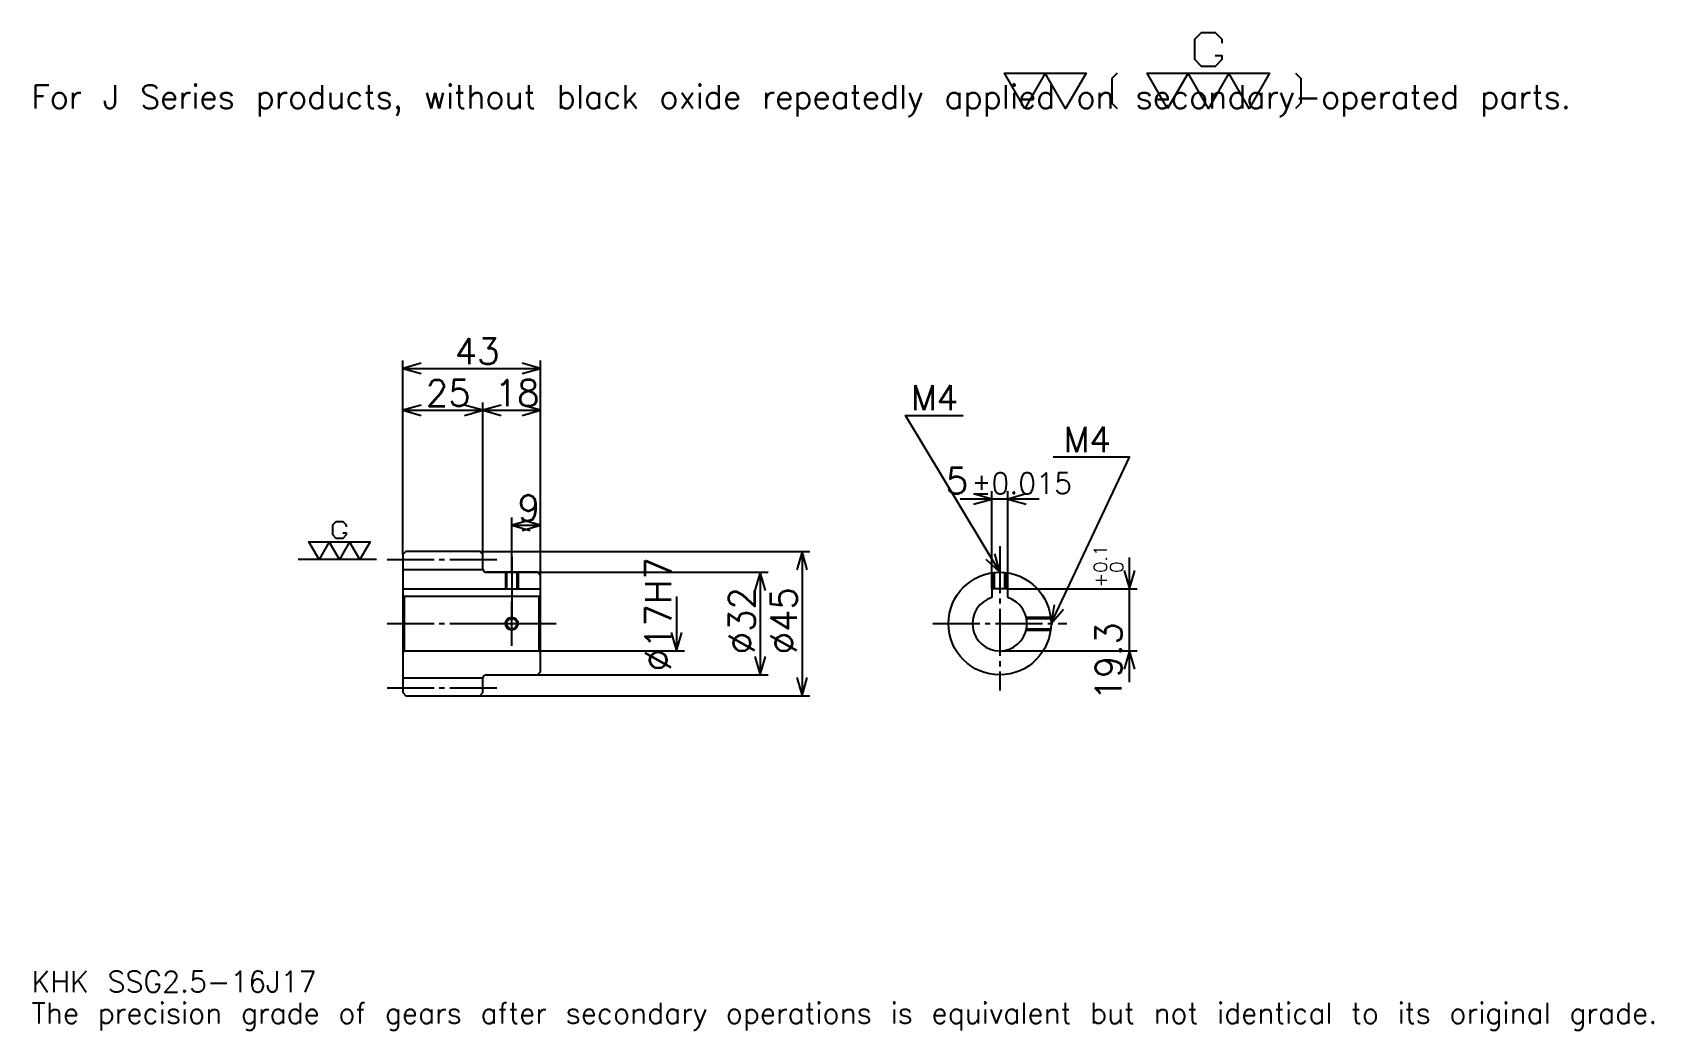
# Model space of a CAD drawing. Extents: x 17 to 522, y 6 to 317.
import ezdxf

# ---------------------------------------------------------------- set-up
doc = ezdxf.new("R2010")
doc.units = 0
doc.linetypes.add('DASHDOT', pattern=[19.565218, 14.673913, -1.630435, 1.630435, -1.630435])
doc.layers.get('0').update_dxf_attribs({"linetype": 'CONTINUOUS'})
doc.layers.add('DASHDOT', color=6, linetype='DASHDOT')
doc.styles.add('KANJI', font='TXT', dxfattribs={"bigfont": 'BIGFONT'})

msp = doc.modelspace()

# ---------------------------------------------------------------- linework, layer by layer
at = {"color": 5}
for p, q in [((132.065216, 155.380432), (132.065216, 214.891296)), ((132.065216, 212.445648), (175.065216, 212.445648)), ((175.065216, 155.380432), (175.065216, 214.891296)), ((132.065216, 199.402176), (157.065216, 199.402176)), ((157.065216, 155.380432), (157.065216, 201.847839)), ((157.065216, 199.402176), (175.065216, 199.402176)), ((315.739136, 143.680435), (315.739136, 174.152176)), ((320.739136, 143.680435), (320.739136, 174.152176)), ((330.521729, 171.706512), (305.956543, 171.706512)), ((166.065216, 155.380432), (166.065216, 165.978256)), ((166.065216, 163.532608), (175.065216, 163.532608)), ((132.065216, 154.380432), (132.065216, 155.380432)), ((156.065216, 155.380432), (175.065216, 155.380432)), ((157.065216, 154.380432), (157.065216, 155.380432)), ((166.065216, 148.880432), (166.065216, 155.380432)), ((166.065216, 148.880432), (166.065216, 155.380432)), ((175.065216, 155.380432), (259.032593, 155.380432)), ((175.065216, 147.880432), (175.065216, 155.380432)), ((256.586945, 155.380432), (256.586945, 110.380432)), ((358.695679, 114.597824), (358.695679, 153.463043)), ((158.065216, 148.880432), (175.065216, 148.880432)), ((175.065216, 148.880432), (245.989136, 148.880432)), ((243.543488, 148.880432), (243.543488, 116.880432)), ((320.739136, 143.680435), (361.141296, 143.680435)), ((217.456512, 141.380432), (217.456512, 124.380432)), ((175.065216, 124.380432), (219.902176, 124.380432)), ((318.239136, 124.380432), (361.141296, 124.380432)), ((158.065216, 116.880432), (175.065216, 116.880432)), ((175.065216, 116.880432), (245.989136, 116.880432)), ((156.065216, 110.380432), (175.065216, 110.380432)), ((175.065216, 110.380432), (259.032593, 110.380432))]:
    msp.add_line(p, q, dxfattribs=at)
at = {"color": 7}
msp.add_line((123.91304, 152.880432), (99.45652, 152.880432), dxfattribs=at)
at = {"color": 4}
for p, q in [((132.065216, 149.755432), (157.065216, 149.755432)), ((132.065216, 143.680435), (175.065216, 143.680435)), ((174.565216, 141.380432), (175.065216, 141.880432)), ((132.565216, 141.380432), (132.565216, 124.380432)), ((174.565216, 124.380432), (175.065216, 123.880432)), ((132.065216, 116.005432), (157.065216, 116.005432))]:
    msp.add_line(p, q, dxfattribs=at)
at = {"color": 7}
for points in [[(385.434753, 310.010864), (387.554321, 310.010864), (387.554321, 308.739136), (385.434753, 306.619568), (381.195648, 306.619568), (379.07608, 308.739136), (379.07608, 315.097839), (381.195648, 317.217407), (385.434753, 317.217407), (387.554321, 315.097839), (387.554321, 313.826111)], [(326.086945, 293.478271), (319.728241, 304.5), (345.163025, 304.5), (338.804321, 293.478271), (332.445648, 304.5), (326.086945, 293.478271)], [(354.913025, 304.5), (353.217377, 302.804352), (353.217377, 295.17392), (354.913025, 293.478271)], [(370.597809, 293.478271), (364.239136, 304.5), (402.391296, 304.5), (396.032593, 293.478271), (389.673889, 304.5), (383.315216, 293.478271), (376.956512, 304.5), (370.597809, 293.478271)], [(410.445648, 304.5), (412.141296, 302.804352), (412.141296, 295.17392), (410.445648, 293.478271)], [(113.396736, 161.146729), (114.45652, 161.146729), (114.45652, 160.510864), (113.396736, 159.45108), (111.277176, 159.45108), (110.217392, 160.510864), (110.217392, 163.690216), (111.277176, 164.75), (113.396736, 164.75), (114.45652, 163.690216), (114.45652, 163.054352)], [(105.978256, 152.880432), (102.798912, 158.391296), (121.875, 158.391296), (118.695648, 152.880432), (115.516304, 158.391296), (112.33696, 152.880432), (109.157608, 158.391296), (105.978256, 152.880432)]]:
    msp.add_lwpolyline(points, dxfattribs=at)
at = {"color": 5}
for points in [[(137.771744, 214.07608), (132.065216, 212.445648), (137.771744, 210.815216)], [(169.358704, 210.815216), (175.065216, 212.445648), (169.358704, 214.07608)], [(137.771744, 201.032608), (132.065216, 199.402176), (137.771744, 197.771744)], [(151.358688, 197.771744), (157.065216, 199.402176), (151.358688, 201.032608)], [(162.771744, 201.032608), (157.065216, 199.402176), (162.771744, 197.771744)], [(169.358704, 197.771744), (175.065216, 199.402176), (169.358704, 201.032608)], [(318.239136, 148.880432), (288.891296, 197.793472), (306.82608, 197.793472)], [(334.239136, 132.880432), (358.695648, 184.75), (334.891296, 184.75)], [(310.032593, 170.07608), (315.739136, 171.706512), (310.032593, 173.33696)], [(326.445679, 173.33696), (320.739136, 171.706512), (326.445679, 170.07608)], [(171.771729, 165.16304), (166.065216, 163.532608), (171.771729, 161.902176)], [(169.358704, 161.902176), (175.065216, 163.532608), (169.358704, 165.16304)], [(258.217377, 149.673904), (256.586945, 155.380432), (254.956512, 149.673904)], [(313.90506, 152.934875), (318.239136, 148.880432), (316.701233, 154.612579)], [(245.17392, 143.173904), (243.543488, 148.880432), (241.913055, 143.173904)], [(357.065247, 149.386948), (358.695679, 143.680435), (360.326111, 149.386948)], [(335.198059, 138.73732), (334.239136, 132.880432), (338.147522, 137.346649)], [(215.82608, 130.08696), (217.456512, 124.380432), (219.086945, 130.08696)], [(241.913055, 122.586952), (243.543488, 116.880432), (245.17392, 122.586952)], [(360.326111, 118.673912), (358.695679, 124.380432), (357.065247, 118.673912)], [(254.956512, 116.086952), (256.586945, 110.380432), (258.217377, 116.086952)]]:
    msp.add_lwpolyline(points, dxfattribs=at)
at = {"color": 4}
for points in [[(157.065216, 149.880432), (157.065216, 154.380432), (156.065216, 155.380432), (133.065216, 155.380432), (132.065216, 154.380432), (132.065216, 123.880432)], [(158.065216, 116.880432), (174.065216, 116.880432), (175.065216, 117.880432), (175.065216, 147.880432), (174.065216, 148.880432), (158.065216, 148.880432)], [(164.065216, 148.880432), (164.065216, 143.680435)], [(164.445221, 148.880432), (164.445221, 143.680435)], [(167.685211, 148.880432), (167.685211, 143.680435)], [(168.065216, 148.880432), (168.065216, 143.680435)], [(316.239136, 143.680435), (316.239136, 148.754944)], [(316.619141, 143.680435), (316.619141, 148.798203)], [(319.859131, 143.680435), (319.859131, 148.798203)], [(320.239136, 143.680435), (320.239136, 148.754944)], [(132.065216, 123.880432), (132.565216, 124.380432), (174.565216, 124.380432), (174.565216, 141.380432), (132.565216, 141.380432), (132.065216, 141.880432)], [(320.739136, 141.004471), (320.739136, 143.680435), (315.739136, 143.680435), (315.739136, 141.004471)], [(326.500488, 134.880432), (334.113647, 134.880432)], [(326.583313, 134.500427), (334.156921, 134.500427)], [(326.500488, 130.880432), (334.113647, 130.880432)], [(326.583313, 131.260437), (334.156921, 131.260437)], [(132.065216, 123.880432), (132.065216, 111.380432), (133.065216, 110.380432), (156.065216, 110.380432), (157.065216, 111.380432), (157.065216, 115.880432)]]:
    msp.add_lwpolyline(points, dxfattribs=at)
for centre, radius in [((318.239136, 132.880432), 16), ((166.065216, 132.880432), 1.62)]:
    msp.add_circle(centre, radius, dxfattribs=at)
at = {"color": 7}
msp.add_circle((166.065216, 132.880432), 2, dxfattribs=at)
at = {"color": 4}
for centre, radius, start, end in [((158.065216, 149.880432), 1, 180, 270), ((318.239136, 132.880432), 8.5, 107.10463483, 72.89536517), ((158.065216, 115.880432), 1, 90, 180)]:
    msp.add_arc(centre, radius, start, end, dxfattribs=at)
at = {"layer": 'DASHDOT', "color": 7}
for p, q in [((318.239136, 157.032608), (318.239136, 111.989128)), ((127.173912, 152.880432), (161.956512, 152.880432)), ((166.065216, 148.880432), (166.065216, 132.880432)), ((127.173912, 132.880432), (179.956512, 132.880432)), ((297.347839, 132.880432), (339.130432, 132.880432)), ((127.173912, 112.880432), (161.956512, 112.880432))]:
    msp.add_line(p, q, dxfattribs=at)
for points in [[(166.065216, 153.771729), (166.065216, 138.789124)], [(166.065216, 125.989128), (166.065216, 139.771744)], [(159.17392, 132.880432), (172.956512, 132.880432)]]:
    msp.add_lwpolyline(points, dxfattribs=at)

# ---------------------------------------------------------------- texts
at = {"color": 7, "style": 'KANJI'}
for s, height, p in [('For J Series products, without black oxide repeatedly applied on secondary-operated parts.', 7.336957, (16.304348, 293.478271)), ('43', 8.152174, (148.266296, 213.75)), ('25', 8.152174, (139.266296, 200.706512)), ('18', 8.152174, (160.766296, 200.706512)), ('M4', 7.826087, (290.521729, 199.42392)), ('M4', 7.826087, (338.152161, 186.380432)), ('5', 8.152174, (301.411438, 173.33696)), ('%%p0.015', 6.521739, (309.481079, 173.33696)), ('9', 8.152174, (167.915756, 164.83696)), ('KHK SSG2.5-16J17', 6.521739, (16.304348, 17.934782)), ('The precision grade of gears after secondary operations is equivalent but not identical to its original grade.', 6.521739, (16.304348, 8.152174))]:
    msp.add_text(s, height=height, dxfattribs=at).set_placement(p)
for s, height, p in [('%%c17H7', 8.152174, (215.82608, 118.002716)), ('0.1', 4.076087, (351.684814, 148.706711)), ('0', 4.076087, (356.739136, 148.706711)), ('+', 4.076087, (351.684814, 144.141495)), ('%%c32', 8.152174, (241.913055, 123.301628)), ('%%c45', 8.152174, (254.956512, 123.301628)), ('19.3', 8.152174, (356.25, 108.855667))]:
    msp.add_text(s, height=height, rotation=90, dxfattribs=at).set_placement(p)

doc.saveas('drawing.dxf')
